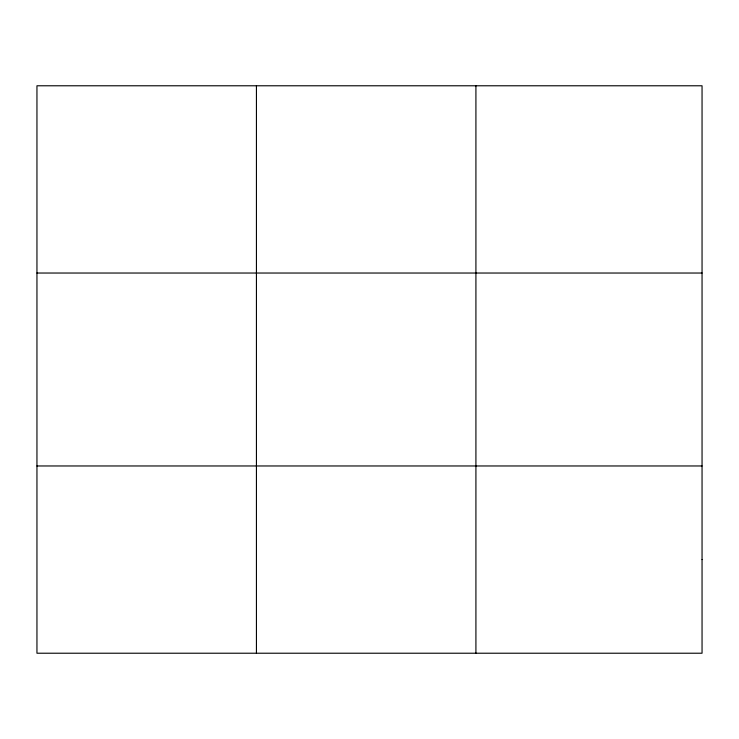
<?xml version="1.0" encoding="UTF-8"?>
<svg xmlns="http://www.w3.org/2000/svg" width="739" height="739" viewBox="0 0 739 739"><rect width="100%" height="100%" fill="white"/><g stroke="black" fill="none" stroke-linecap="round" stroke-linejoin="round"><path stroke-width="1.11" d="M256.433 653.221L256.433 85.779M475.916 653.221L475.916 85.779M36.95 273.033L702.05 273.033M36.95 465.967L702.05 465.967M702.05 559.589L702.05 653.221L36.95 653.221L36.95 85.779L702.05 85.779L702.05 559.589"/></g></svg>
